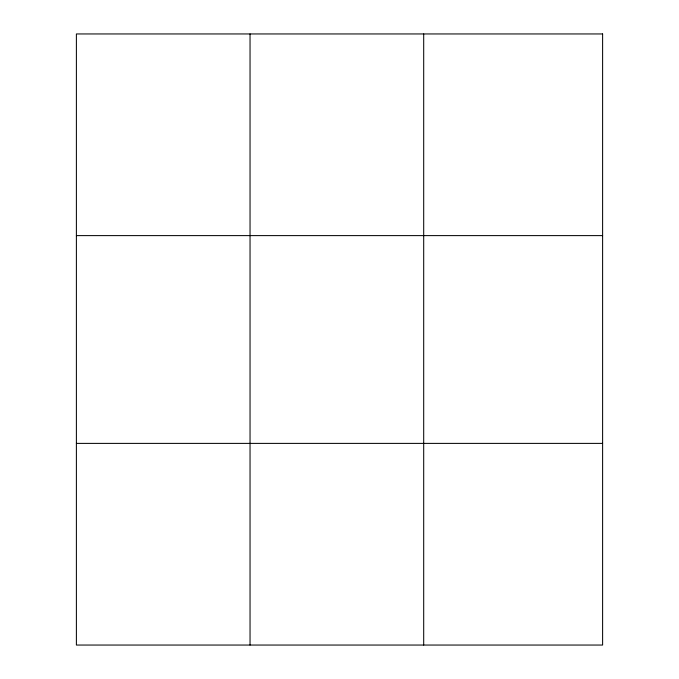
<?xml version="1.0" encoding="UTF-8"?>
<svg xmlns="http://www.w3.org/2000/svg" width="679" height="679" viewBox="0 0 679 679"><rect width="100%" height="100%" fill="white"/><g stroke="black" fill="none" stroke-linecap="round" stroke-linejoin="round"><path stroke-width="1.02" d="M250.042 33.95L250.042 645.05M423.696 33.95L423.696 645.05M76.388 235.613L602.612 235.613M76.388 443.387L602.612 443.387M602.612 33.95L602.612 645.05L76.388 645.05L76.388 33.95L602.612 33.95"/></g></svg>
